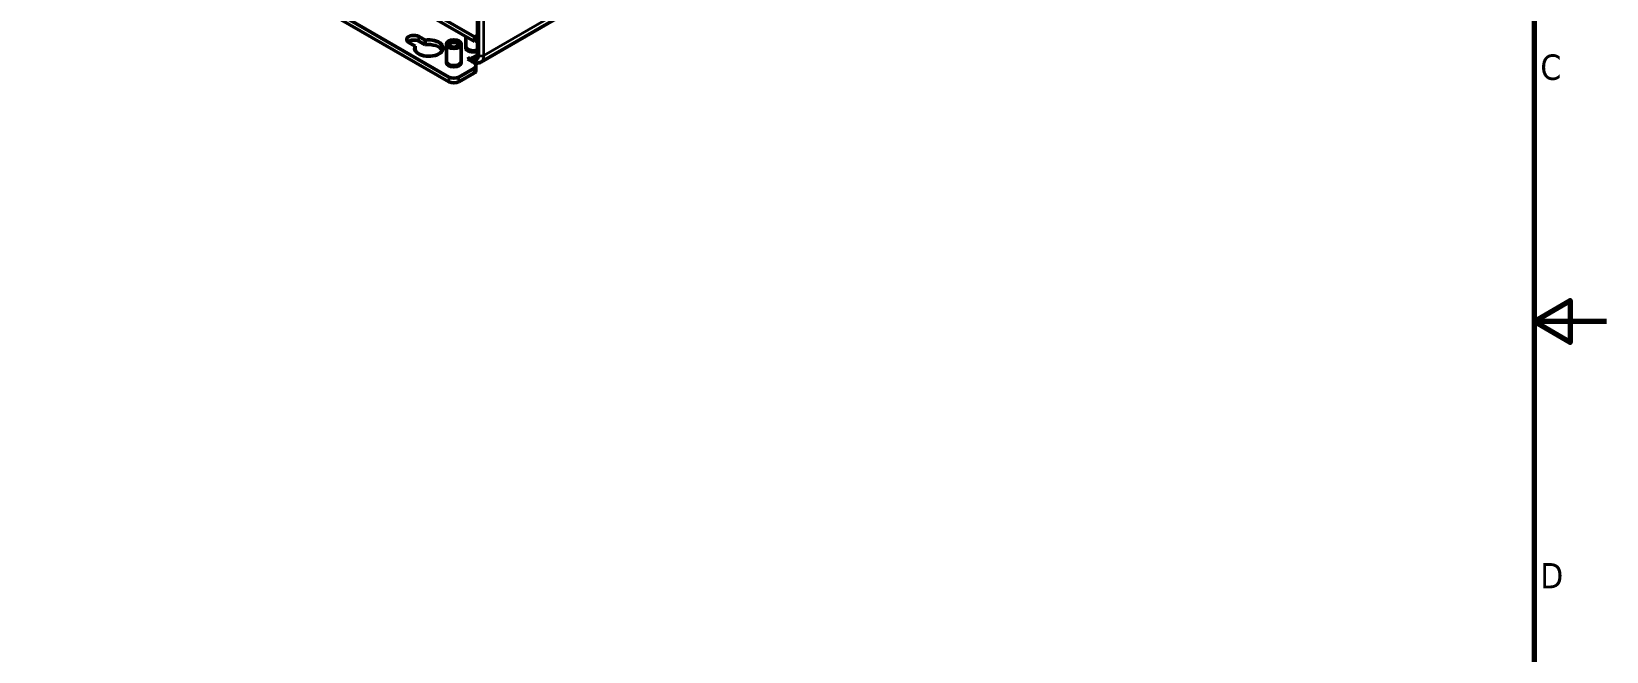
# Model space of a CAD drawing. Header units: millimetres. Extents: x 3137 to 5094, y 789 to 1822.
# Drawn here: x 3907.4 to 4351.8, y 1299.7 to 1474.5 of the extents above; entities that cross this region are included whole.
import ezdxf

# ---------------------------------------------------------------- set-up
doc = ezdxf.new("R2010")
doc.units = ezdxf.units.MM
doc.header["$LTSCALE"] = 1.8
for name, color, linetype, lineweight in [('경계(ISO)', 7, 'Continuous', 70), ('외형선(ISO)', 7, 'Continuous', 50), ('좁은 외형선(ISO)', 7, 'Continuous', 35)]:
    doc.layers.add(name, color=color, linetype=linetype, lineweight=lineweight)
doc.styles.add('주 텍스트 (ISO)', font='')
doc.styles.get('주 텍스트 (ISO)').set_extended_font_data('Tahoma')

# ---------------------------------------------------------------- blocks, each defined once
blk = doc.blocks.new('경계 Default Border')
at = {"layer": '경계(ISO)', "flags": 128}
for points in [[(10, 10), (10, 410), (584, 410), (584, 10), (10, 10)], [(594, 210), (584, 210), (589, 212.89), (589, 207.11), (584, 210)]]:
    blk.add_lwpolyline(points, dxfattribs=at)
at = {"layer": '경계(ISO)', "char_height": 3.5, "attachment_point": 7, "style": '주 텍스트 (ISO)'}
for s, insert in [('C', (584.87, 243.25)), ('D', (584.86, 173.19))]:
    blk.add_mtext(s, dxfattribs=dict(at, insert=insert))

msp = doc.modelspace()

# ---------------------------------------------------------------- linework, layer by layer
at = {"layer": '외형선(ISO)'}
for p, q in [((4251.263, 1591.216), (4034.181, 1465.884)), ((4033.192, 1523.446), (4033.192, 1468.006)), ((3970.118, 1508.912), (4032.343, 1472.986)), ((4032.343, 1471.68), (3970.118, 1507.606)), ((3961.774, 1498.216), (4025.131, 1461.637)), ((4025.131, 1460.331), (3961.774, 1496.91)), ((4015.61, 1470.4), (4013.817, 1471.435)), ((4016.645, 1473.068), (4018.438, 1472.033)), ((4018.438, 1470.726), (4016.645, 1471.762)), ((4018.438, 1470.726), (4018.438, 1472.033)), ((4029.889, 1473.097), (4029.889, 1470.294)), ((4032.343, 1472.986), (4033.192, 1473.476)), ((4032.343, 1471.68), (4032.343, 1472.986)), ((4033.192, 1472.17), (4032.343, 1471.68)), ((4015.61, 1469.204), (4015.61, 1470.4)), ((4024.445, 1470.945), (4024.445, 1466.089)), ((4028.645, 1470.945), (4028.645, 1466.089)), ((4029.889, 1470.122), (4029.889, 1469.925)), ((4030.434, 1466.74), (4031.141, 1467.149)), ((4032.202, 1465.72), (4030.434, 1466.74)), ((4031.424, 1466.985), (4031.141, 1467.149)), ((4031.141, 1467.149), (4031.141, 1466.659)), ((4024.445, 1465.917), (4024.445, 1465.72)), ((4027.959, 1461.637), (4032.202, 1464.087)), ((4032.202, 1462.78), (4027.959, 1460.331)), ((4028.645, 1465.917), (4028.645, 1465.72)), ((4032.787, 1463.597), (4032.787, 1464.903))]:
    msp.add_line(p, q, dxfattribs=at)
for centre, major_axis, start_param, end_param in [((4015.231, 1472.252), (-2, 0), 3.9269908, 7.0685835), ((4015.231, 1470.945), (-2, 0), 3.9269908, 5.6819211), ((4019.474, 1469.802), (4, 0), 2.8797933, 8.115781), ((4026.545, 1470.724), (-1.23, 0), 2.460912, 6.963866), ((4019.474, 1468.496), (4, 0), 0.2867566, 1.8325957), ((4031.989, 1470.122), (-2.1, 0), 6.2124156, 8.4634355), ((4031.989, 1470.294), (-2.1, 0), 0, 2.1802502), ((4031.989, 1469.925), (-2.1, 0), 0, 2.1802502), ((4031.989, 1470.122), (-1.995, 0), 0.2925817, 2.2174852), ((4031.424, 1469.026), (1.25, -2.165), 5.4977871, 7.0685835), ((4026.545, 1465.917), (2.1, 0), 3.0708229, 6.353955), ((4026.545, 1466.089), (-2.1, 0), 0, 3.1415927), ((4026.545, 1465.72), (2.1, 0), 3.1415927, 6.2831853), ((4026.545, 1465.917), (1.995, 0), 3.4341743, 5.9906036), ((4031.848, 1467.067), (-0.5, -0.866), 5.4977871, 6.1412883), ((4030.787, 1464.903), (2, 0), 5.4977871, 7.0685835), ((4030.787, 1463.597), (2, 0), 5.4977871, 6.2831853), ((4026.545, 1462.454), (-2, 0), 0.7853982, 2.3561945), ((4026.545, 1461.147), (2, 0), 3.9269908, 5.4977871)]:
    msp.add_ellipse(centre, major_axis=major_axis, ratio=0.5773503, start_param=start_param, end_param=end_param, dxfattribs=at)
for major_axis in [(-2.1, 0), (-1.5, 0)]:
    msp.add_ellipse((4026.545, 1470.945), major_axis=major_axis, ratio=0.5773503, dxfattribs=at)
msp.add_open_spline([(4031.875, 1465.908), (4031.951, 1465.871), (4032.029, 1465.837), (4032.27, 1465.742), (4032.438, 1465.691), (4032.782, 1465.621), (4032.959, 1465.603), (4033.315, 1465.607), (4033.496, 1465.629), (4033.849, 1465.722), (4034.021, 1465.792), (4034.181, 1465.884)], degree=3, knots=[4.79415514, 4.79415514, 4.79415514, 4.79415514, 4.86946861, 4.86946861, 5.02654825, 5.02654825, 5.18362788, 5.18362788, 5.34070751, 5.34070751, 5.49778714, 5.49778714, 5.49778714, 5.49778714], dxfattribs=at)
at = {"layer": '좁은 외형선(ISO)'}
for p, q in [((4252.112, 1593.093), (4035.03, 1467.761)), ((4033.616, 1523.201), (4033.616, 1467.761)), ((4035.03, 1467.761), (4035.03, 1523.201)), ((4016.645, 1471.762), (4016.645, 1473.068)), ((4033.192, 1468.006), (4031.424, 1466.985)), ((4031.424, 1466.495), (4031.141, 1466.659)), ((4032.202, 1464.087), (4032.202, 1462.78)), ((4025.131, 1461.637), (4025.131, 1460.331)), ((4027.959, 1460.331), (4027.959, 1461.637))]:
    msp.add_line(p, q, dxfattribs=at)
for centre, major_axis, start_param, end_param in [((4031.424, 1469.026), (1.55, -2.685), 5.4977871, 7.0685835), ((4034.323, 1468.169), (1, 0), 3.9269908, 5.4977871), ((4032.131, 1469.435), (2.05, -3.551), 0, 0.7853982), ((4032.131, 1466.904), (-0.5, -0.866), 5.4977871, 6.1412883)]:
    msp.add_ellipse(centre, major_axis=major_axis, ratio=0.5773503, start_param=start_param, end_param=end_param, dxfattribs=at)

# ---------------------------------------------------------------- block references
at = {"xscale": 2.044845, "yscale": 2.044845, "zscale": 2.044845}
msp.add_blockref('경계 Default Border', (3137.179, 963.313), dxfattribs=at)

doc.saveas('drawing.dxf')
